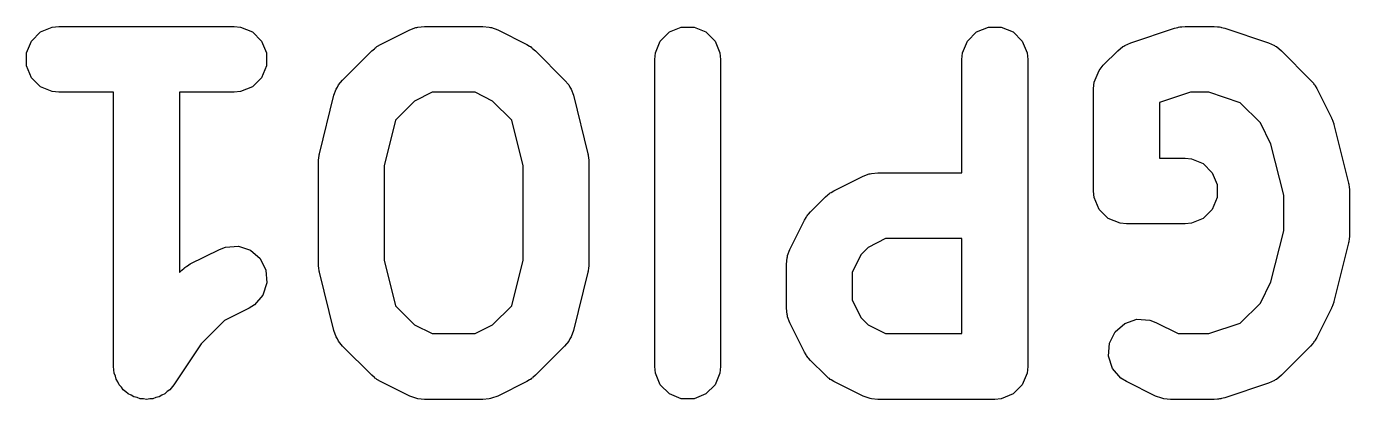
# Model space of a CAD drawing. Header units: inches. Extents: x 1.56 to 3.89, y -5.01 to -1.23.
# Drawn here: x 2.0694 to 2.1881, y -2.8669 to -2.8334 of the extents above; entities that cross this region are included whole.
import ezdxf

# ---------------------------------------------------------------- set-up
doc = ezdxf.new("R2010")
doc.units = ezdxf.units.IN
doc.header["$MEASUREMENT"] = 0
doc.layers.add('F.Silkscreen', color=41, linetype='CONTINUOUS', true_color=0xf2eda1)

msp = doc.modelspace()

# ---------------------------------------------------------------- linework, layer by layer
at = {"layer": 'F.Silkscreen', "linetype": 'CONTINUOUS'}
for p, q in [((2.07062, -2.83392), (2.07168, -2.83348)), ((2.07168, -2.83348), (2.07226, -2.83342)), ((2.07226, -2.83342), (2.08801, -2.83342)), ((2.08801, -2.83342), (2.08858, -2.83348)), ((2.08858, -2.83348), (2.08965, -2.83392)), ((2.10375, -2.83374), (2.10429, -2.83353)), ((2.10429, -2.83353), (2.10439, -2.83352)), ((2.10439, -2.83352), (2.10449, -2.83348)), ((2.10449, -2.83348), (2.10507, -2.83342)), ((2.10507, -2.83342), (2.11032, -2.83342)), ((2.11032, -2.83342), (2.11089, -2.83348)), ((2.11089, -2.83348), (2.11099, -2.83352)), ((2.11099, -2.83352), (2.1111, -2.83353)), ((2.1111, -2.83353), (2.11164, -2.83374)), ((2.12705, -2.83392), (2.12811, -2.83348)), ((2.12811, -2.83348), (2.12926, -2.83348)), ((2.12926, -2.83348), (2.13033, -2.83392)), ((2.15461, -2.83392), (2.15567, -2.83348)), ((2.15567, -2.83348), (2.15682, -2.83348)), ((2.15682, -2.83348), (2.15789, -2.83392)), ((2.16844, -2.83489), (2.17237, -2.83358)), ((2.17237, -2.83358), (2.17266, -2.83351)), ((2.17266, -2.83351), (2.17273, -2.83348)), ((2.17273, -2.83348), (2.17284, -2.83347)), ((2.17284, -2.83347), (2.17294, -2.83345)), ((2.17294, -2.83345), (2.17302, -2.83345)), ((2.17302, -2.83345), (2.17331, -2.83342)), ((2.17331, -2.83342), (2.17593, -2.83342)), ((2.17593, -2.83342), (2.17622, -2.83345)), ((2.17622, -2.83345), (2.1763, -2.83345)), ((2.1763, -2.83345), (2.1764, -2.83347)), ((2.1764, -2.83347), (2.17651, -2.83348)), ((2.17651, -2.83348), (2.17658, -2.83351)), ((2.17658, -2.83351), (2.17687, -2.83358)), ((2.17687, -2.83358), (2.1808, -2.83489)), ((2.06936, -2.8358), (2.0698, -2.83474)), ((2.0698, -2.83474), (2.07062, -2.83392)), ((2.08965, -2.83392), (2.09046, -2.83474)), ((2.09046, -2.83474), (2.0909, -2.8358)), ((2.10112, -2.83505), (2.10375, -2.83374)), ((2.11164, -2.83374), (2.11426, -2.83505)), ((2.12579, -2.8358), (2.12623, -2.83474)), ((2.12623, -2.83474), (2.12705, -2.83392)), ((2.13033, -2.83392), (2.13114, -2.83474)), ((2.13114, -2.83474), (2.13158, -2.8358)), ((2.15335, -2.8358), (2.15379, -2.83474)), ((2.15379, -2.83474), (2.15461, -2.83392)), ((2.15789, -2.83392), (2.1587, -2.83474)), ((2.1587, -2.83474), (2.15914, -2.8358)), ((2.06936, -2.83695), (2.06936, -2.8358)), ((2.0909, -2.8358), (2.0909, -2.83695)), ((2.09773, -2.83823), (2.10035, -2.8356)), ((2.10035, -2.8356), (2.10058, -2.83542)), ((2.10058, -2.83542), (2.10063, -2.83536)), ((2.10063, -2.83536), (2.10072, -2.8353)), ((2.10072, -2.8353), (2.1008, -2.83523)), ((2.1008, -2.83523), (2.10087, -2.8352)), ((2.10087, -2.8352), (2.10112, -2.83505)), ((2.11426, -2.83505), (2.11451, -2.8352)), ((2.11451, -2.8352), (2.11458, -2.83523)), ((2.11458, -2.83523), (2.11466, -2.8353)), ((2.11466, -2.8353), (2.11475, -2.83536)), ((2.11475, -2.83536), (2.1148, -2.83542)), ((2.1148, -2.83542), (2.11503, -2.8356)), ((2.11503, -2.8356), (2.11765, -2.83823)), ((2.12574, -2.83638), (2.12579, -2.8358)), ((2.13158, -2.8358), (2.13164, -2.83638)), ((2.15329, -2.83638), (2.15335, -2.8358)), ((2.15914, -2.8358), (2.1592, -2.83638)), ((2.16597, -2.83691), (2.16728, -2.8356)), ((2.16728, -2.8356), (2.16773, -2.83523)), ((2.16773, -2.83523), (2.16783, -2.83519)), ((2.16783, -2.83519), (2.16791, -2.83512)), ((2.16791, -2.83512), (2.16844, -2.83489)), ((2.1808, -2.83489), (2.18133, -2.83512)), ((2.18133, -2.83512), (2.18141, -2.83519)), ((2.18141, -2.83519), (2.18151, -2.83523)), ((2.18151, -2.83523), (2.18196, -2.8356)), ((2.18196, -2.8356), (2.18458, -2.83823)), ((2.0698, -2.83802), (2.06936, -2.83695)), ((2.0909, -2.83695), (2.09046, -2.83802)), ((2.12574, -2.86394), (2.12574, -2.83638)), ((2.13164, -2.83638), (2.13164, -2.86394)), ((2.15329, -2.84655), (2.15329, -2.83638)), ((2.1592, -2.83638), (2.1592, -2.86394)), ((2.1656, -2.83736), (2.16597, -2.83691)), ((2.07062, -2.83883), (2.0698, -2.83802)), ((2.09046, -2.83802), (2.08965, -2.83883)), ((2.09736, -2.83867), (2.09773, -2.83823)), ((2.11765, -2.83823), (2.11802, -2.83867)), ((2.16516, -2.83843), (2.1656, -2.83736)), ((2.1656, -2.83736), (2.1656, -2.83736)), ((2.18458, -2.83823), (2.18477, -2.83845)), ((2.07168, -2.83927), (2.07062, -2.83883)), ((2.07226, -2.83933), (2.07168, -2.83927)), ((2.07718, -2.83933), (2.07226, -2.83933)), ((2.07718, -2.86394), (2.07718, -2.83933)), ((2.08801, -2.83933), (2.08308, -2.83933)), ((2.08308, -2.83933), (2.08308, -2.85549)), ((2.08858, -2.83927), (2.08801, -2.83933)), ((2.08965, -2.83883), (2.08858, -2.83927)), ((2.09695, -2.8396), (2.09715, -2.83905)), ((2.09715, -2.83905), (2.09728, -2.83888)), ((2.09728, -2.83888), (2.09736, -2.83867)), ((2.10576, -2.83933), (2.10419, -2.84012)), ((2.10962, -2.83933), (2.10576, -2.83933)), ((2.11119, -2.84012), (2.10962, -2.83933)), ((2.11802, -2.83867), (2.1181, -2.83888)), ((2.1181, -2.83888), (2.11823, -2.83905)), ((2.11823, -2.83905), (2.11843, -2.8396)), ((2.16511, -2.839), (2.16516, -2.83843)), ((2.16511, -2.84819), (2.16511, -2.839)), ((2.17379, -2.83933), (2.17101, -2.84025)), ((2.17545, -2.83933), (2.17379, -2.83933)), ((2.17827, -2.84027), (2.17545, -2.83933)), ((2.18477, -2.83845), (2.18483, -2.8385)), ((2.18483, -2.8385), (2.18488, -2.83859)), ((2.18488, -2.83859), (2.18495, -2.83867)), ((2.18495, -2.83867), (2.18498, -2.83875)), ((2.18498, -2.83875), (2.18514, -2.83899)), ((2.18514, -2.83899), (2.18645, -2.84162)), ((2.09564, -2.84485), (2.09695, -2.8396)), ((2.10419, -2.84012), (2.10248, -2.84182)), ((2.1129, -2.84182), (2.11119, -2.84012)), ((2.11843, -2.8396), (2.11974, -2.84485)), ((2.17101, -2.84025), (2.17101, -2.84523)), ((2.18007, -2.84206), (2.17827, -2.84027)), ((2.10248, -2.84182), (2.10146, -2.84593)), ((2.11392, -2.84593), (2.1129, -2.84182)), ((2.18645, -2.84162), (2.18646, -2.84166)), ((2.18646, -2.84166), (2.18648, -2.84168)), ((2.18648, -2.84168), (2.18656, -2.84192)), ((2.18102, -2.84397), (2.18007, -2.84206)), ((2.18656, -2.84192), (2.18665, -2.84216)), ((2.18665, -2.84216), (2.18666, -2.84218)), ((2.18666, -2.84218), (2.18667, -2.84222)), ((2.18667, -2.84222), (2.18798, -2.84747)), ((2.18217, -2.84855), (2.18102, -2.84397)), ((2.09555, -2.84556), (2.09556, -2.84546)), ((2.09556, -2.84542), (2.09559, -2.8452)), ((2.09556, -2.84546), (2.09556, -2.84542)), ((2.09559, -2.8452), (2.09561, -2.84499)), ((2.09561, -2.84499), (2.09563, -2.84495)), ((2.09563, -2.84495), (2.09564, -2.84485)), ((2.11974, -2.84485), (2.11976, -2.84495)), ((2.11976, -2.84495), (2.11977, -2.84499)), ((2.11977, -2.84499), (2.11979, -2.8452)), ((2.11979, -2.8452), (2.11983, -2.84542)), ((2.11983, -2.84542), (2.11982, -2.84546)), ((2.11982, -2.84546), (2.11983, -2.84556)), ((2.17101, -2.84523), (2.17331, -2.84523)), ((2.17331, -2.84523), (2.17388, -2.84529)), ((2.17388, -2.84529), (2.17495, -2.84573)), ((2.09555, -2.85475), (2.09555, -2.84556)), ((2.10146, -2.84593), (2.10146, -2.85439)), ((2.11392, -2.85439), (2.11392, -2.84593)), ((2.11983, -2.84556), (2.11983, -2.85475)), ((2.14443, -2.84686), (2.14497, -2.84665)), ((2.14497, -2.84665), (2.14507, -2.84664)), ((2.14507, -2.84664), (2.14517, -2.8466)), ((2.14517, -2.8466), (2.14575, -2.84655)), ((2.14575, -2.84655), (2.15329, -2.84655)), ((2.17495, -2.84573), (2.17576, -2.84655)), ((2.17576, -2.84655), (2.1762, -2.84761)), ((2.1418, -2.84817), (2.14443, -2.84686)), ((2.1762, -2.84761), (2.1762, -2.84876)), ((2.18798, -2.84747), (2.188, -2.84757)), ((2.188, -2.84757), (2.18801, -2.84761)), ((2.18801, -2.84761), (2.18804, -2.84783)), ((2.18804, -2.84783), (2.18807, -2.84804)), ((2.13972, -2.85004), (2.14104, -2.84872)), ((2.14104, -2.84872), (2.14126, -2.84854)), ((2.14126, -2.84854), (2.14131, -2.84848)), ((2.14131, -2.84848), (2.1414, -2.84842)), ((2.1414, -2.84842), (2.14148, -2.84836)), ((2.14148, -2.84836), (2.14156, -2.84833)), ((2.14156, -2.84833), (2.1418, -2.84817)), ((2.16516, -2.84876), (2.16511, -2.84819)), ((2.1656, -2.84983), (2.16516, -2.84876)), ((2.1762, -2.84876), (2.17576, -2.84983)), ((2.18217, -2.85176), (2.18217, -2.84855)), ((2.18807, -2.84804), (2.18806, -2.84809)), ((2.18806, -2.84809), (2.18807, -2.84819)), ((2.18807, -2.84819), (2.18807, -2.85212)), ((2.13954, -2.85026), (2.13972, -2.85004)), ((2.16642, -2.85064), (2.1656, -2.84983)), ((2.17576, -2.84983), (2.17495, -2.85064)), ((2.13786, -2.85343), (2.13917, -2.8508)), ((2.13917, -2.8508), (2.13933, -2.85056)), ((2.13933, -2.85056), (2.13936, -2.85048)), ((2.13936, -2.85048), (2.13942, -2.8504)), ((2.13942, -2.8504), (2.13948, -2.85031)), ((2.13948, -2.85031), (2.13954, -2.85026)), ((2.16748, -2.85108), (2.16642, -2.85064)), ((2.16806, -2.85114), (2.16748, -2.85108)), ((2.17331, -2.85114), (2.16806, -2.85114)), ((2.17388, -2.85108), (2.17331, -2.85114)), ((2.17495, -2.85064), (2.17388, -2.85108)), ((2.14645, -2.85245), (2.14487, -2.85324)), ((2.15329, -2.85245), (2.14645, -2.85245)), ((2.15329, -2.86098), (2.15329, -2.85245)), ((2.18102, -2.85634), (2.18217, -2.85176)), ((2.18804, -2.85248), (2.18801, -2.8527)), ((2.18807, -2.85227), (2.18804, -2.85248)), ((2.18807, -2.85212), (2.18806, -2.85223)), ((2.18806, -2.85223), (2.18807, -2.85227)), ((2.08406, -2.85473), (2.08669, -2.85342)), ((2.08669, -2.85342), (2.08723, -2.85321)), ((2.08723, -2.85321), (2.08838, -2.85313)), ((2.08838, -2.85313), (2.08947, -2.8535)), ((2.08947, -2.8535), (2.09034, -2.85425)), ((2.13765, -2.85397), (2.13786, -2.85343)), ((2.14487, -2.85324), (2.14424, -2.85387)), ((2.18798, -2.85284), (2.18667, -2.85809)), ((2.188, -2.85274), (2.18798, -2.85284)), ((2.18801, -2.8527), (2.188, -2.85274)), ((2.08366, -2.85499), (2.08374, -2.85492)), ((2.08374, -2.85492), (2.08381, -2.85489)), ((2.08381, -2.85489), (2.08406, -2.85473)), ((2.09034, -2.85425), (2.09085, -2.85528)), ((2.09556, -2.85485), (2.09555, -2.85475)), ((2.09556, -2.85489), (2.09556, -2.85485)), ((2.09559, -2.85511), (2.09556, -2.85489)), ((2.10146, -2.85439), (2.10248, -2.85849)), ((2.1129, -2.85849), (2.11392, -2.85439)), ((2.11983, -2.85489), (2.11979, -2.85511)), ((2.11983, -2.85475), (2.11982, -2.85485)), ((2.11982, -2.85485), (2.11983, -2.85489)), ((2.13755, -2.85475), (2.1376, -2.85417)), ((2.13755, -2.85869), (2.13755, -2.85475)), ((2.1376, -2.85417), (2.13764, -2.85408)), ((2.13764, -2.85408), (2.13765, -2.85397)), ((2.14424, -2.85387), (2.14345, -2.85545)), ((2.08308, -2.85549), (2.08329, -2.85529)), ((2.08329, -2.85529), (2.08352, -2.8551)), ((2.08352, -2.8551), (2.08357, -2.85504)), ((2.08357, -2.85504), (2.08366, -2.85499)), ((2.09085, -2.85528), (2.09094, -2.85643)), ((2.09561, -2.85533), (2.09559, -2.85511)), ((2.09563, -2.85537), (2.09561, -2.85533)), ((2.09564, -2.85547), (2.09563, -2.85537)), ((2.09695, -2.86071), (2.09564, -2.85547)), ((2.11974, -2.85547), (2.11843, -2.86071)), ((2.11976, -2.85537), (2.11974, -2.85547)), ((2.11977, -2.85533), (2.11976, -2.85537)), ((2.11979, -2.85511), (2.11977, -2.85533)), ((2.14345, -2.85545), (2.14345, -2.85799)), ((2.09094, -2.85643), (2.09057, -2.85752)), ((2.18007, -2.85825), (2.18102, -2.85634)), ((2.08982, -2.85839), (2.08933, -2.8587)), ((2.09057, -2.85752), (2.08982, -2.85839)), ((2.10248, -2.85849), (2.10419, -2.8602)), ((2.11119, -2.8602), (2.1129, -2.85849)), ((2.14345, -2.85799), (2.14424, -2.85956)), ((2.17827, -2.86004), (2.18007, -2.85825)), ((2.18656, -2.85839), (2.18648, -2.85864)), ((2.18665, -2.85815), (2.18656, -2.85839)), ((2.18666, -2.85813), (2.18665, -2.85815)), ((2.18667, -2.85809), (2.18666, -2.85813)), ((2.08933, -2.8587), (2.08713, -2.8598)), ((2.1376, -2.85926), (2.13755, -2.85869)), ((2.13764, -2.85936), (2.1376, -2.85926)), ((2.13765, -2.85947), (2.13764, -2.85936)), ((2.13786, -2.86001), (2.13765, -2.85947)), ((2.14424, -2.85956), (2.14487, -2.8602)), ((2.16791, -2.86006), (2.169, -2.85969)), ((2.169, -2.85969), (2.17015, -2.85978)), ((2.18645, -2.85869), (2.18514, -2.86132)), ((2.18646, -2.85865), (2.18645, -2.85869)), ((2.18648, -2.85864), (2.18646, -2.85865)), ((2.08713, -2.8598), (2.08505, -2.86188)), ((2.09715, -2.86126), (2.09695, -2.86071)), ((2.10419, -2.8602), (2.10576, -2.86098)), ((2.10962, -2.86098), (2.11119, -2.8602)), ((2.11843, -2.86071), (2.11823, -2.86126)), ((2.13917, -2.86263), (2.13786, -2.86001)), ((2.14487, -2.8602), (2.14645, -2.86098)), ((2.16652, -2.86184), (2.16704, -2.86081)), ((2.16704, -2.86081), (2.16791, -2.86006)), ((2.17015, -2.85978), (2.17069, -2.85998)), ((2.17069, -2.85998), (2.17269, -2.86098)), ((2.17545, -2.86098), (2.17827, -2.86004)), ((2.08505, -2.86188), (2.08259, -2.86557)), ((2.09728, -2.86144), (2.09715, -2.86126)), ((2.09736, -2.86164), (2.09728, -2.86144)), ((2.09773, -2.86209), (2.09736, -2.86164)), ((2.10035, -2.86471), (2.09773, -2.86209)), ((2.10576, -2.86098), (2.10962, -2.86098)), ((2.11765, -2.86209), (2.11503, -2.86471)), ((2.11802, -2.86164), (2.11765, -2.86209)), ((2.1181, -2.86144), (2.11802, -2.86164)), ((2.11823, -2.86126), (2.1181, -2.86144)), ((2.14645, -2.86098), (2.15329, -2.86098)), ((2.16644, -2.86299), (2.16652, -2.86184)), ((2.17269, -2.86098), (2.17545, -2.86098)), ((2.18458, -2.86209), (2.18196, -2.86471)), ((2.18477, -2.86186), (2.18458, -2.86209)), ((2.18483, -2.86181), (2.18477, -2.86186)), ((2.18488, -2.86172), (2.18483, -2.86181)), ((2.18495, -2.86164), (2.18488, -2.86172)), ((2.18498, -2.86157), (2.18495, -2.86164)), ((2.18514, -2.86132), (2.18498, -2.86157)), ((2.13933, -2.86288), (2.13917, -2.86263)), ((2.13936, -2.86295), (2.13933, -2.86288)), ((2.13942, -2.86303), (2.13936, -2.86295)), ((2.13948, -2.86312), (2.13942, -2.86303)), ((2.13954, -2.86317), (2.13948, -2.86312)), ((2.13972, -2.8634), (2.13954, -2.86317)), ((2.16681, -2.86409), (2.16644, -2.86299)), ((2.07724, -2.86451), (2.07718, -2.86394)), ((2.07718, -2.86394), (2.07718, -2.86394)), ((2.07718, -2.86394), (2.07718, -2.86394)), ((2.07718, -2.86394), (2.07718, -2.86394)), ((2.12579, -2.86451), (2.12574, -2.86394)), ((2.13164, -2.86394), (2.13158, -2.86451)), ((2.14104, -2.86471), (2.13972, -2.8634)), ((2.1592, -2.86394), (2.15914, -2.86451)), ((2.16756, -2.86496), (2.16681, -2.86409)), ((2.07735, -2.86478), (2.07724, -2.86451)), ((2.07741, -2.86507), (2.07735, -2.86478)), ((2.07757, -2.86531), (2.07741, -2.86507)), ((2.07768, -2.86558), (2.07757, -2.86531)), ((2.07788, -2.86578), (2.07768, -2.86558)), ((2.08258, -2.86558), (2.08222, -2.86602)), ((2.08259, -2.86558), (2.08258, -2.86558)), ((2.08259, -2.86557), (2.08259, -2.86558)), ((2.08259, -2.86558), (2.08259, -2.86558)), ((2.10058, -2.8649), (2.10035, -2.86471)), ((2.10063, -2.86496), (2.10058, -2.8649)), ((2.10072, -2.86501), (2.10063, -2.86496)), ((2.1008, -2.86508), (2.10072, -2.86501)), ((2.10087, -2.86511), (2.1008, -2.86508)), ((2.10112, -2.86526), (2.10087, -2.86511)), ((2.10375, -2.86658), (2.10112, -2.86526)), ((2.11426, -2.86526), (2.11164, -2.86658)), ((2.11451, -2.86511), (2.11426, -2.86526)), ((2.11458, -2.86508), (2.11451, -2.86511)), ((2.11466, -2.86501), (2.11458, -2.86508)), ((2.11475, -2.86496), (2.11466, -2.86501)), ((2.1148, -2.8649), (2.11475, -2.86496)), ((2.11503, -2.86471), (2.1148, -2.8649)), ((2.12623, -2.86558), (2.12579, -2.86451)), ((2.12705, -2.86639), (2.12623, -2.86558)), ((2.13114, -2.86558), (2.13033, -2.86639)), ((2.13158, -2.86451), (2.13114, -2.86558)), ((2.14126, -2.8649), (2.14104, -2.86471)), ((2.14131, -2.86496), (2.14126, -2.8649)), ((2.1414, -2.86501), (2.14131, -2.86496)), ((2.14148, -2.86508), (2.1414, -2.86501)), ((2.14156, -2.86511), (2.14148, -2.86508)), ((2.1418, -2.86526), (2.14156, -2.86511)), ((2.14443, -2.86658), (2.1418, -2.86526)), ((2.1587, -2.86558), (2.15789, -2.86639)), ((2.15914, -2.86451), (2.1587, -2.86558)), ((2.16805, -2.86526), (2.16756, -2.86496)), ((2.17067, -2.86658), (2.16805, -2.86526)), ((2.1808, -2.86542), (2.17687, -2.86674)), ((2.18133, -2.86519), (2.1808, -2.86542)), ((2.18141, -2.86512), (2.18133, -2.86519)), ((2.18151, -2.86508), (2.18141, -2.86512)), ((2.18196, -2.86471), (2.18151, -2.86508)), ((2.07805, -2.86603), (2.07788, -2.86578)), ((2.07829, -2.86619), (2.07805, -2.86603)), ((2.07849, -2.86639), (2.07829, -2.86619)), ((2.07876, -2.8665), (2.07849, -2.86639)), ((2.079, -2.86666), (2.07876, -2.8665)), ((2.07929, -2.86672), (2.079, -2.86666)), ((2.07956, -2.86683), (2.07929, -2.86672)), ((2.07985, -2.86683), (2.07956, -2.86683)), ((2.08013, -2.86689), (2.07985, -2.86683)), ((2.08042, -2.86683), (2.08013, -2.86689)), ((2.08071, -2.86683), (2.08042, -2.86683)), ((2.08098, -2.86672), (2.08071, -2.86683)), ((2.08126, -2.86666), (2.08098, -2.86672)), ((2.08151, -2.8665), (2.08126, -2.86666)), ((2.08177, -2.86639), (2.08151, -2.8665)), ((2.08198, -2.86618), (2.08177, -2.86639)), ((2.08222, -2.86602), (2.08198, -2.86618)), ((2.10429, -2.86678), (2.10375, -2.86658)), ((2.10439, -2.86679), (2.10429, -2.86678)), ((2.10449, -2.86683), (2.10439, -2.86679)), ((2.10507, -2.86689), (2.10449, -2.86683)), ((2.11089, -2.86683), (2.11032, -2.86689)), ((2.11099, -2.86679), (2.11089, -2.86683)), ((2.1111, -2.86678), (2.11099, -2.86679)), ((2.11164, -2.86658), (2.1111, -2.86678)), ((2.12811, -2.86683), (2.12705, -2.86639)), ((2.12926, -2.86683), (2.12811, -2.86683)), ((2.13033, -2.86639), (2.12926, -2.86683)), ((2.14497, -2.86678), (2.14443, -2.86658)), ((2.14507, -2.86679), (2.14497, -2.86678)), ((2.14517, -2.86683), (2.14507, -2.86679)), ((2.14575, -2.86689), (2.14517, -2.86683)), ((2.15682, -2.86683), (2.15625, -2.86689)), ((2.15789, -2.86639), (2.15682, -2.86683)), ((2.17122, -2.86678), (2.17067, -2.86658)), ((2.17132, -2.86679), (2.17122, -2.86678)), ((2.17142, -2.86683), (2.17132, -2.86679)), ((2.172, -2.86689), (2.17142, -2.86683)), ((2.17651, -2.86683), (2.1764, -2.86684)), ((2.17658, -2.8668), (2.17651, -2.86683)), ((2.17687, -2.86674), (2.17658, -2.8668)), ((2.11032, -2.86689), (2.10507, -2.86689)), ((2.15625, -2.86689), (2.14575, -2.86689)), ((2.17593, -2.86689), (2.172, -2.86689)), ((2.17622, -2.86686), (2.17593, -2.86689)), ((2.1763, -2.86687), (2.17622, -2.86686)), ((2.1764, -2.86684), (2.1763, -2.86687))]:
    msp.add_line(p, q, dxfattribs=at)

doc.saveas('drawing.dxf')
